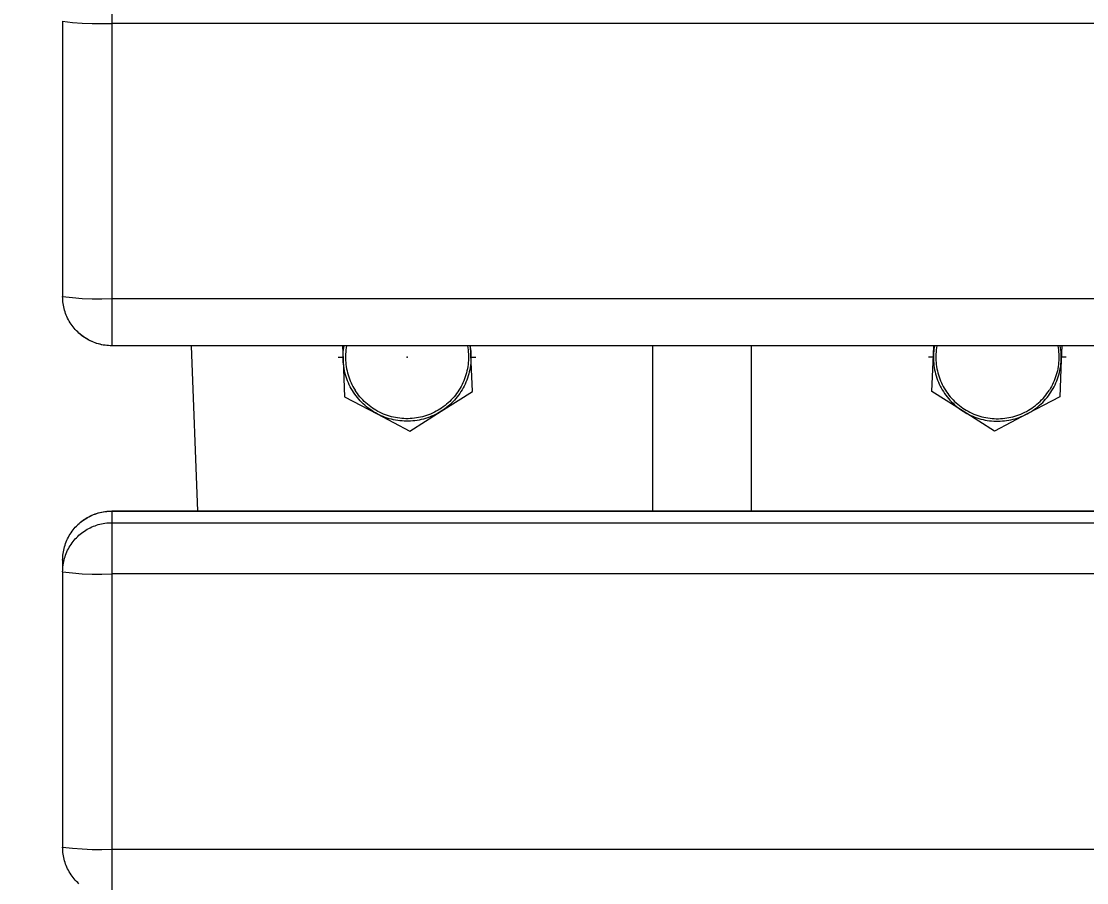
# Model space of a CAD drawing. Header units: inches. Extents: x -16 to 183, y -17 to 123.
# Drawn here: x -7.849 to -3.586, y 77.23 to 80.676 of the extents above; entities that cross this region are included whole.
import ezdxf

# ---------------------------------------------------------------- set-up
doc = ezdxf.new("R2010")
doc.units = ezdxf.units.IN
doc.header["$PDSIZE"] = -1
doc.layers.add('ZANO_R', color=7, linetype='Continuous', lineweight=0)
doc.layers.add('ZANO_W', color=1, linetype='Continuous', lineweight=0)
doc.styles.get("Standard").update_dxf_attribs({"font": 'arial.ttf'})
doc.dimstyles.new('amerykanie', dxfattribs={"dimtxt": 50, "dimasz": 50, "dimexe": 0.5, "dimexo": 0.5, "dimgap": 1, "dimtad": 1, "dimdec": 0, "dimzin": 0, "dimlunit": 5, "dimtxsty": 'Standard', "dimcen": 0.09, "dimclrd": 1, "dimclre": 1, "dimclrt": 1, "dimazin": 0, "dimtfac": 1, "dimtdec": 0, "dimtmove": 0, "dimatfit": 3, "dimfxl": 1, "dimtzin": 0, "dimarcsym": 1})

# ---------------------------------------------------------------- blocks, each defined once
blk = doc.blocks.new('*D364')
at = {"layer": 'ZANO_W', "color": 1, "lineweight": -2}
for p, q in [((-7.9868, 87.528), (-12.7753, 87.528)), ((-12.2753, 86.528), (-12.2753, 37.0563)), ((-7.9868, 36.0563), (-12.7753, 36.0563))]:
    blk.add_line(p, q, dxfattribs=at)
at = {"layer": 'ZANO_W', "color": 1}
for points in [[(-12.1087, 86.528), (-12.442, 86.528), (-12.2753, 87.528)], [(-12.442, 37.0563), (-12.1087, 37.0563), (-12.2753, 36.0563)]]:
    blk.add_solid(points, dxfattribs=at)
at = {"layer": 'ZANO_W', "color": 1, "insert": (-13.6155, 61.7922), "char_height": 1.625, "attachment_point": 5, "rotation": 90}
blk.add_mtext('51 1/2', dxfattribs=at)

msp = doc.modelspace()

# ---------------------------------------------------------------- linework, layer by layer
at = {"layer": 'ZANO_R'}
for p, q in [((-7.48676, 80.87301), (-7.48676, 80.66803)), ((-7.68361, 80.67634), (-7.64439, 80.67203)), ((-7.68361, 80.67616), (-7.68361, 79.6217)), ((-7.64439, 80.67203), (-7.60506, 80.66904)), ((-7.60506, 80.66904), (-7.56564, 80.66738)), ((-7.56564, 80.66738), (-7.52619, 80.66704)), ((-7.52619, 80.66704), (-7.48676, 80.66803)), ((62.98564, 80.66803), (-7.48676, 80.66803)), ((-7.48676, 80.66803), (-7.48676, 79.56665)), ((-7.68361, 79.6217), (-7.68361, 79.57496)), ((-7.68361, 79.57496), (-7.64439, 79.57065)), ((-7.68348, 79.56791), (-7.68361, 79.57478)), ((-7.68311, 79.56105), (-7.68348, 79.56791)), ((-7.68251, 79.55421), (-7.68311, 79.56105)), ((-7.68167, 79.5474), (-7.68251, 79.55421)), ((-7.64439, 79.57065), (-7.60506, 79.56766)), ((-7.60506, 79.56766), (-7.56564, 79.566)), ((-7.56564, 79.566), (-7.52619, 79.56566)), ((-7.52619, 79.56566), (-7.48676, 79.56665)), ((-7.48676, 79.56665), (62.98564, 79.56665)), ((-7.48676, 79.56665), (-7.48676, 79.37817)), ((-7.68059, 79.54062), (-7.68167, 79.5474)), ((-7.67927, 79.53388), (-7.68059, 79.54062)), ((-7.67772, 79.52719), (-7.67927, 79.53388)), ((-7.67594, 79.52056), (-7.67772, 79.52719)), ((-7.67393, 79.51399), (-7.67594, 79.52056)), ((-7.67169, 79.5075), (-7.67393, 79.51399)), ((-7.66922, 79.50109), (-7.67169, 79.5075)), ((-7.66653, 79.49477), (-7.66922, 79.50109)), ((-7.66363, 79.48855), (-7.66653, 79.49477)), ((-7.66051, 79.48243), (-7.66363, 79.48855)), ((-7.65717, 79.47643), (-7.66051, 79.48243)), ((-7.65363, 79.47055), (-7.65717, 79.47643)), ((-7.64989, 79.46479), (-7.65363, 79.47055)), ((-7.64595, 79.45917), (-7.64989, 79.46479)), ((-7.64181, 79.45368), (-7.64595, 79.45917)), ((-7.63749, 79.44835), (-7.64181, 79.45368)), ((-7.63298, 79.44317), (-7.63749, 79.44835)), ((-7.62829, 79.43815), (-7.63298, 79.44317)), ((-7.62344, 79.4333), (-7.62829, 79.43815)), ((-7.61841, 79.42862), (-7.62344, 79.4333)), ((-7.61729, 79.42775), (-7.6223, 79.43234)), ((-7.61323, 79.42411), (-7.61841, 79.42862)), ((-7.61213, 79.42333), (-7.61729, 79.42775)), ((-7.60789, 79.41979), (-7.61323, 79.42411)), ((-7.60681, 79.4191), (-7.61213, 79.42333)), ((-7.6024, 79.41566), (-7.60789, 79.41979)), ((-7.60136, 79.41505), (-7.60681, 79.4191)), ((-7.59678, 79.41173), (-7.6024, 79.41566)), ((-7.59576, 79.4112), (-7.60136, 79.41505)), ((-7.59102, 79.40799), (-7.59678, 79.41173)), ((-7.59004, 79.40753), (-7.59576, 79.4112)), ((-7.58513, 79.40445), (-7.59102, 79.40799)), ((-7.58419, 79.40407), (-7.59004, 79.40753)), ((-7.57912, 79.40113), (-7.58513, 79.40445)), ((-7.57823, 79.40081), (-7.58419, 79.40407)), ((-7.573, 79.39801), (-7.57912, 79.40113)), ((-7.57216, 79.39776), (-7.57823, 79.40081)), ((-7.56678, 79.39511), (-7.573, 79.39801)), ((-7.56599, 79.39492), (-7.57216, 79.39776)), ((-7.56046, 79.39243), (-7.56678, 79.39511)), ((-7.55972, 79.3923), (-7.56599, 79.39492)), ((-7.55404, 79.38997), (-7.56046, 79.39243)), ((-7.55337, 79.38989), (-7.55972, 79.3923)), ((-7.54755, 79.38773), (-7.55404, 79.38997)), ((-7.54693, 79.3877), (-7.55337, 79.38989)), ((-7.54098, 79.38573), (-7.54755, 79.38773)), ((-7.54043, 79.38574), (-7.54693, 79.3877)), ((-7.53435, 79.38395), (-7.54098, 79.38573)), ((-7.53386, 79.384), (-7.54043, 79.38574)), ((-7.52766, 79.38241), (-7.53435, 79.38395)), ((-7.52724, 79.38249), (-7.53386, 79.384)), ((-7.52092, 79.3811), (-7.52766, 79.38241)), ((-7.52056, 79.38121), (-7.52724, 79.38249)), ((-7.51414, 79.38002), (-7.52092, 79.3811)), ((-7.51385, 79.38016), (-7.52056, 79.38121)), ((-7.50732, 79.37919), (-7.51414, 79.38002)), ((-7.5071, 79.37934), (-7.51385, 79.38016)), ((-7.50048, 79.37859), (-7.50732, 79.37919)), ((-7.50034, 79.37875), (-7.5071, 79.37934)), ((-7.49362, 79.37823), (-7.50048, 79.37859)), ((-7.49355, 79.3784), (-7.50034, 79.37875)), ((-7.48676, 79.37811), (-7.49362, 79.37823)), ((-7.48676, 79.37829), (-7.49355, 79.3784)), ((-3.68551, 79.37829), (-7.48676, 79.37829)), ((62.98564, 79.37811), (-7.48676, 79.37811)), ((-7.16948, 79.37829), (-7.1437, 78.71681)), ((-6.5636, 79.37823), (-6.56136, 79.32214)), ((-6.55873, 79.37034), (-6.5574, 79.37829)), ((-6.54739, 79.37829), (-6.54882, 79.37001)), ((-6.06392, 79.37829), (-6.06249, 79.37001)), ((-6.05391, 79.37829), (-6.05271, 79.37119)), ((-6.04995, 79.34257), (-6.05138, 79.37829)), ((-5.3214, 78.71681), (-5.3214, 79.37829)), ((-4.9277, 78.71681), (-4.9277, 79.37829)), ((-4.19915, 79.34257), (-4.19773, 79.37829)), ((-4.1952, 79.37829), (-4.19639, 79.37119)), ((-4.18519, 79.37829), (-4.18662, 79.37001)), ((-3.70171, 79.37829), (-3.70029, 79.37001)), ((-3.69038, 79.37034), (-3.6917, 79.37829)), ((-3.68551, 79.37823), (-3.68775, 79.32214)), ((-6.56155, 79.33019), (-6.56149, 79.33825)), ((-6.56149, 79.33825), (-6.56118, 79.3463)), ((-6.56118, 79.3463), (-6.56061, 79.35434)), ((-6.56061, 79.35434), (-6.5598, 79.36235)), ((-6.5598, 79.36235), (-6.55873, 79.37034)), ((-6.5514, 79.34494), (-6.55168, 79.33654)), ((-6.55168, 79.33654), (-6.55168, 79.32814)), ((-6.55082, 79.35332), (-6.5514, 79.34494)), ((-6.54996, 79.36168), (-6.55082, 79.35332)), ((-6.54882, 79.37001), (-6.54996, 79.36168)), ((-6.06249, 79.37001), (-6.06135, 79.36169)), ((-6.06135, 79.36169), (-6.06049, 79.35333)), ((-6.06049, 79.35333), (-6.05991, 79.34495)), ((-6.05991, 79.34495), (-6.05963, 79.33655)), ((-6.05963, 79.33655), (-6.05963, 79.32815)), ((-6.05271, 79.37119), (-6.05172, 79.36407)), ((-6.05172, 79.36407), (-6.05093, 79.35692)), ((-6.05093, 79.35692), (-6.05034, 79.34976)), ((-6.05034, 79.34976), (-6.04995, 79.34257)), ((-6.04995, 79.34257), (-6.04975, 79.33393)), ((-6.04405, 79.19494), (-6.04995, 79.34257)), ((-4.20505, 79.19494), (-4.19915, 79.34257)), ((-4.19915, 79.34257), (-4.19935, 79.33393)), ((-4.19876, 79.34976), (-4.19915, 79.34257)), ((-4.19818, 79.35692), (-4.19876, 79.34976)), ((-4.19738, 79.36407), (-4.19818, 79.35692)), ((-4.19639, 79.37119), (-4.19738, 79.36407)), ((-4.18919, 79.34495), (-4.18948, 79.33655)), ((-4.18948, 79.33655), (-4.18948, 79.32815)), ((-4.18862, 79.35333), (-4.18919, 79.34495)), ((-4.18776, 79.36169), (-4.18862, 79.35333)), ((-4.18662, 79.37001), (-4.18776, 79.36169)), ((-3.70029, 79.37001), (-3.69914, 79.36168)), ((-3.69914, 79.36168), (-3.69828, 79.35332)), ((-3.69828, 79.35332), (-3.69771, 79.34494)), ((-3.69771, 79.34494), (-3.69742, 79.33654)), ((-3.69742, 79.33654), (-3.69742, 79.32814)), ((-3.68931, 79.36235), (-3.69038, 79.37034)), ((-3.68849, 79.35434), (-3.68931, 79.36235)), ((-3.68793, 79.3463), (-3.68849, 79.35434)), ((-3.68761, 79.33825), (-3.68793, 79.3463)), ((-3.68756, 79.33019), (-3.68761, 79.33825)), ((-6.58125, 79.33236), (-6.56176, 79.33236)), ((-6.56136, 79.32214), (-6.56155, 79.33019)), ((-6.56087, 79.31351), (-6.56136, 79.32214)), ((-6.56136, 79.32214), (-6.55546, 79.17451)), ((-6.56008, 79.3049), (-6.56087, 79.31351)), ((-6.55901, 79.29632), (-6.56008, 79.3049)), ((-6.55765, 79.28779), (-6.55901, 79.29632)), ((-6.55168, 79.32814), (-6.55139, 79.31974)), ((-6.55139, 79.31974), (-6.55082, 79.31136)), ((-6.55082, 79.31136), (-6.54996, 79.303)), ((-6.54996, 79.303), (-6.54882, 79.29468)), ((-6.54882, 79.29468), (-6.54739, 79.2864)), ((-6.06249, 79.29469), (-6.06392, 79.28641)), ((-6.06135, 79.30301), (-6.06249, 79.29469)), ((-6.06049, 79.31137), (-6.06135, 79.30301)), ((-6.05992, 79.31975), (-6.06049, 79.31137)), ((-6.05963, 79.32815), (-6.05992, 79.31975)), ((-6.05187, 79.29944), (-6.05313, 79.29089)), ((-6.05091, 79.30803), (-6.05187, 79.29944)), ((-6.05023, 79.31665), (-6.05091, 79.30803)), ((-6.04985, 79.32529), (-6.05023, 79.31665)), ((-6.04975, 79.33393), (-6.04985, 79.32529)), ((-6.04955, 79.33236), (-6.03006, 79.33236)), ((-4.19956, 79.33236), (-4.21904, 79.33236)), ((-4.19935, 79.33393), (-4.19926, 79.32529)), ((-4.19926, 79.32529), (-4.19887, 79.31665)), ((-4.19887, 79.31665), (-4.1982, 79.30803)), ((-4.1982, 79.30803), (-4.19723, 79.29944)), ((-4.19723, 79.29944), (-4.19598, 79.29089)), ((-4.18948, 79.32815), (-4.18919, 79.31975)), ((-4.18919, 79.31975), (-4.18862, 79.31137)), ((-4.18862, 79.31137), (-4.18776, 79.30301)), ((-4.18776, 79.30301), (-4.18661, 79.29469)), ((-4.18661, 79.29469), (-4.18519, 79.28641)), ((-3.70029, 79.29468), (-3.70172, 79.2864)), ((-3.69915, 79.303), (-3.70029, 79.29468)), ((-3.69829, 79.31136), (-3.69915, 79.303)), ((-3.69771, 79.31974), (-3.69829, 79.31136)), ((-3.69742, 79.32814), (-3.69771, 79.31974)), ((-3.68775, 79.32214), (-3.69365, 79.17451)), ((-3.69146, 79.28779), (-3.6901, 79.29632)), ((-3.6901, 79.29632), (-3.68902, 79.3049)), ((-3.68902, 79.3049), (-3.68824, 79.31351)), ((-3.68824, 79.31351), (-3.68775, 79.32214)), ((-3.68775, 79.32214), (-3.68756, 79.33019)), ((-3.66786, 79.33236), (-3.68734, 79.33236)), ((-6.556, 79.2793), (-6.55765, 79.28779)), ((-6.55407, 79.27088), (-6.556, 79.2793)), ((-6.55185, 79.26252), (-6.55407, 79.27088)), ((-6.54935, 79.25425), (-6.55185, 79.26252)), ((-6.54657, 79.24606), (-6.54935, 79.25425)), ((-6.54739, 79.2864), (-6.54568, 79.27817)), ((-6.54568, 79.27817), (-6.54369, 79.27001)), ((-6.54369, 79.27001), (-6.54142, 79.26192)), ((-6.54142, 79.26192), (-6.53888, 79.25391)), ((-6.53888, 79.25391), (-6.53606, 79.24599)), ((-6.07243, 79.25393), (-6.07524, 79.24601)), ((-6.06988, 79.26194), (-6.07243, 79.25393)), ((-6.06762, 79.27003), (-6.06988, 79.26194)), ((-6.06563, 79.27819), (-6.06762, 79.27003)), ((-6.06392, 79.28641), (-6.06563, 79.27819)), ((-6.06102, 79.25725), (-6.06369, 79.24903)), ((-6.05862, 79.26556), (-6.06102, 79.25725)), ((-6.05651, 79.27394), (-6.05862, 79.26556)), ((-6.05468, 79.28239), (-6.05651, 79.27394)), ((-6.05313, 79.29089), (-6.05468, 79.28239)), ((-4.19598, 79.29089), (-4.19443, 79.28239)), ((-4.19443, 79.28239), (-4.1926, 79.27394)), ((-4.1926, 79.27394), (-4.19048, 79.26556)), ((-4.19048, 79.26556), (-4.18809, 79.25725)), ((-4.18809, 79.25725), (-4.18541, 79.24903)), ((-4.18519, 79.28641), (-4.18348, 79.27819)), ((-4.18348, 79.27819), (-4.18149, 79.27003)), ((-4.18149, 79.27003), (-4.17922, 79.26194)), ((-4.17922, 79.26194), (-4.17668, 79.25393)), ((-4.17668, 79.25393), (-4.17387, 79.24601)), ((-3.71023, 79.25391), (-3.71304, 79.24599)), ((-3.70769, 79.26192), (-3.71023, 79.25391)), ((-3.70542, 79.27001), (-3.70769, 79.26192)), ((-3.70343, 79.27817), (-3.70542, 79.27001)), ((-3.70172, 79.2864), (-3.70343, 79.27817)), ((-3.70254, 79.24606), (-3.69976, 79.25425)), ((-3.69976, 79.25425), (-3.69726, 79.26252)), ((-3.69726, 79.26252), (-3.69504, 79.27088)), ((-3.69504, 79.27088), (-3.69311, 79.2793)), ((-3.69311, 79.2793), (-3.69146, 79.28779)), ((-6.54352, 79.23797), (-6.54657, 79.24606)), ((-6.5402, 79.22999), (-6.54352, 79.23797)), ((-6.5366, 79.22213), (-6.5402, 79.22999)), ((-6.53275, 79.21439), (-6.5366, 79.22213)), ((-6.53606, 79.24599), (-6.53298, 79.23817)), ((-6.53298, 79.23817), (-6.52963, 79.23047)), ((-6.52864, 79.20679), (-6.53275, 79.21439)), ((-6.52963, 79.23047), (-6.52602, 79.22288)), ((-6.52602, 79.22288), (-6.52216, 79.21542)), ((-6.52216, 79.21542), (-6.51804, 79.20809)), ((-6.51804, 79.20809), (-6.51367, 79.20092)), ((-6.09326, 79.20812), (-6.09762, 79.20094)), ((-6.08914, 79.21545), (-6.09326, 79.20812)), ((-6.08528, 79.2229), (-6.08914, 79.21545)), ((-6.08114, 79.20954), (-6.08542, 79.20203)), ((-6.08167, 79.23049), (-6.08528, 79.2229)), ((-6.07832, 79.2382), (-6.08167, 79.23049)), ((-6.07713, 79.2172), (-6.08114, 79.20954)), ((-6.07524, 79.24601), (-6.07832, 79.2382)), ((-6.07337, 79.22498), (-6.07713, 79.2172)), ((-6.06987, 79.23289), (-6.07337, 79.22498)), ((-6.06665, 79.24091), (-6.06987, 79.23289)), ((-6.06369, 79.24903), (-6.06665, 79.24091)), ((-4.18541, 79.24903), (-4.18246, 79.24091)), ((-4.18246, 79.24091), (-4.17923, 79.23289)), ((-4.17923, 79.23289), (-4.17574, 79.22498)), ((-4.17574, 79.22498), (-4.17198, 79.2172)), ((-4.17387, 79.24601), (-4.17079, 79.2382)), ((-4.17198, 79.2172), (-4.16796, 79.20954)), ((-4.17079, 79.2382), (-4.16744, 79.23049)), ((-4.16796, 79.20954), (-4.16369, 79.20203)), ((-4.16744, 79.23049), (-4.16383, 79.2229)), ((-4.16383, 79.2229), (-4.15997, 79.21545)), ((-4.15997, 79.21545), (-4.15585, 79.20812)), ((-4.15585, 79.20812), (-4.15148, 79.20094)), ((-3.73107, 79.20809), (-3.73544, 79.20092)), ((-3.72695, 79.21542), (-3.73107, 79.20809)), ((-3.72309, 79.22288), (-3.72695, 79.21542)), ((-3.71948, 79.23047), (-3.72309, 79.22288)), ((-3.72047, 79.20679), (-3.71636, 79.21439)), ((-3.71613, 79.23817), (-3.71948, 79.23047)), ((-3.71636, 79.21439), (-3.7125, 79.22213)), ((-3.71304, 79.24599), (-3.71613, 79.23817)), ((-3.7125, 79.22213), (-3.70891, 79.22999)), ((-3.70891, 79.22999), (-3.70559, 79.23797)), ((-3.70559, 79.23797), (-3.70254, 79.24606)), ((-6.55546, 79.17451), (-6.42466, 79.1058)), ((-6.52427, 79.19933), (-6.52864, 79.20679)), ((-6.51965, 79.19202), (-6.52427, 79.19933)), ((-6.51479, 79.18488), (-6.51965, 79.19202)), ((-6.50969, 79.1779), (-6.51479, 79.18488)), ((-6.50906, 79.19389), (-6.51367, 79.20092)), ((-6.50436, 79.17109), (-6.50969, 79.1779)), ((-6.50421, 79.18703), (-6.50906, 79.19389)), ((-6.4988, 79.16447), (-6.50436, 79.17109)), ((-6.49914, 79.18033), (-6.50421, 79.18703)), ((-6.49383, 79.17382), (-6.49914, 79.18033)), ((-6.48831, 79.16748), (-6.49383, 79.17382)), ((-6.48258, 79.16134), (-6.48831, 79.16748)), ((-6.16896, 79.11602), (-6.04405, 79.19494)), ((-6.12297, 79.16751), (-6.12871, 79.16137)), ((-6.11745, 79.17384), (-6.12297, 79.16751)), ((-6.11215, 79.18036), (-6.11745, 79.17384)), ((-6.11046, 79.16687), (-6.11616, 79.16037)), ((-6.10707, 79.18706), (-6.11215, 79.18036)), ((-6.10498, 79.17355), (-6.11046, 79.16687)), ((-6.10223, 79.19392), (-6.10707, 79.18706)), ((-6.09974, 79.18042), (-6.10498, 79.17355)), ((-6.09762, 79.20094), (-6.10223, 79.19392)), ((-6.09472, 79.18746), (-6.09974, 79.18042)), ((-6.08995, 79.19467), (-6.09472, 79.18746)), ((-6.08542, 79.20203), (-6.08995, 79.19467)), ((-4.08015, 79.11602), (-4.20505, 79.19494)), ((-4.16369, 79.20203), (-4.15916, 79.19467)), ((-4.15916, 79.19467), (-4.15439, 79.18746)), ((-4.15439, 79.18746), (-4.14937, 79.18042)), ((-4.15148, 79.20094), (-4.14688, 79.19392)), ((-4.14937, 79.18042), (-4.14412, 79.17355)), ((-4.14688, 79.19392), (-4.14203, 79.18706)), ((-4.14412, 79.17355), (-4.13864, 79.16687)), ((-4.14203, 79.18706), (-4.13696, 79.18036)), ((-4.13864, 79.16687), (-4.13294, 79.16037)), ((-4.13696, 79.18036), (-4.13166, 79.17384)), ((-4.13166, 79.17384), (-4.12613, 79.16751)), ((-4.12613, 79.16751), (-4.1204, 79.16137)), ((-3.69365, 79.17451), (-3.82445, 79.1058)), ((-3.76653, 79.16134), (-3.76079, 79.16748)), ((-3.76079, 79.16748), (-3.75527, 79.17382)), ((-3.75527, 79.17382), (-3.74997, 79.18033)), ((-3.75031, 79.16447), (-3.74475, 79.17109)), ((-3.74997, 79.18033), (-3.74489, 79.18703)), ((-3.74489, 79.18703), (-3.74005, 79.19389)), ((-3.74475, 79.17109), (-3.73942, 79.1779)), ((-3.74005, 79.19389), (-3.73544, 79.20092)), ((-3.73942, 79.1779), (-3.73432, 79.18488)), ((-3.73432, 79.18488), (-3.72946, 79.19202)), ((-3.72946, 79.19202), (-3.72484, 79.19933)), ((-3.72484, 79.19933), (-3.72047, 79.20679)), ((-6.49302, 79.15805), (-6.4988, 79.16447)), ((-6.48702, 79.15182), (-6.49302, 79.15805)), ((-6.48082, 79.1458), (-6.48702, 79.15182)), ((-6.47663, 79.1554), (-6.48258, 79.16134)), ((-6.47442, 79.13999), (-6.48082, 79.1458)), ((-6.47049, 79.14967), (-6.47663, 79.1554)), ((-6.46783, 79.1344), (-6.47442, 79.13999)), ((-6.46416, 79.14415), (-6.47049, 79.14967)), ((-6.46105, 79.12903), (-6.46783, 79.1344)), ((-6.45764, 79.13884), (-6.46416, 79.14415)), ((-6.45409, 79.1239), (-6.46105, 79.12903)), ((-6.45095, 79.13377), (-6.45764, 79.13884)), ((-6.44697, 79.11901), (-6.45409, 79.1239)), ((-6.44408, 79.12892), (-6.45095, 79.13377)), ((-6.43706, 79.12432), (-6.44408, 79.12892)), ((-6.42988, 79.11995), (-6.43706, 79.12432)), ((-6.17421, 79.12434), (-6.18139, 79.11998)), ((-6.16719, 79.12895), (-6.17421, 79.12434)), ((-6.16033, 79.1338), (-6.16719, 79.12895)), ((-6.15466, 79.12574), (-6.16173, 79.12076)), ((-6.15363, 79.13887), (-6.16033, 79.1338)), ((-6.14777, 79.13096), (-6.15466, 79.12574)), ((-6.14712, 79.14417), (-6.15363, 79.13887)), ((-6.14106, 79.13641), (-6.14777, 79.13096)), ((-6.14078, 79.1497), (-6.14712, 79.14417)), ((-6.13454, 79.14208), (-6.14106, 79.13641)), ((-6.13465, 79.15543), (-6.14078, 79.1497)), ((-6.12871, 79.16137), (-6.13465, 79.15543)), ((-6.12821, 79.14797), (-6.13454, 79.14208)), ((-6.12208, 79.15407), (-6.12821, 79.14797)), ((-6.11616, 79.16037), (-6.12208, 79.15407)), ((-4.13294, 79.16037), (-4.12703, 79.15407)), ((-4.12703, 79.15407), (-4.1209, 79.14797)), ((-4.1209, 79.14797), (-4.11457, 79.14208)), ((-4.1204, 79.16137), (-4.11446, 79.15543)), ((-4.11457, 79.14208), (-4.10805, 79.13641)), ((-4.11446, 79.15543), (-4.10832, 79.1497)), ((-4.10832, 79.1497), (-4.10199, 79.14417)), ((-4.10805, 79.13641), (-4.10134, 79.13096)), ((-4.10199, 79.14417), (-4.09547, 79.13887)), ((-4.10134, 79.13096), (-4.09444, 79.12574)), ((-4.09547, 79.13887), (-4.08878, 79.1338)), ((-4.09444, 79.12574), (-4.08738, 79.12076)), ((-4.08878, 79.1338), (-4.08192, 79.12895)), ((-4.08192, 79.12895), (-4.07489, 79.12434)), ((-4.07489, 79.12434), (-4.06771, 79.11998)), ((-3.81923, 79.11995), (-3.81205, 79.12432)), ((-3.81205, 79.12432), (-3.80502, 79.12892)), ((-3.80502, 79.12892), (-3.79816, 79.13377)), ((-3.80214, 79.11901), (-3.79501, 79.1239)), ((-3.79816, 79.13377), (-3.79146, 79.13884)), ((-3.79501, 79.1239), (-3.78806, 79.12903)), ((-3.79146, 79.13884), (-3.78495, 79.14415)), ((-3.78806, 79.12903), (-3.78128, 79.1344)), ((-3.78495, 79.14415), (-3.77861, 79.14967)), ((-3.78128, 79.1344), (-3.77469, 79.13999)), ((-3.77861, 79.14967), (-3.77247, 79.1554)), ((-3.77469, 79.13999), (-3.76829, 79.1458)), ((-3.77247, 79.1554), (-3.76653, 79.16134)), ((-3.76829, 79.1458), (-3.76209, 79.15182)), ((-3.76209, 79.15182), (-3.75609, 79.15805)), ((-3.75609, 79.15805), (-3.75031, 79.16447)), ((-6.43968, 79.11435), (-6.44697, 79.11901)), ((-6.43224, 79.10995), (-6.43968, 79.11435)), ((-6.42466, 79.1058), (-6.43224, 79.10995)), ((-6.42255, 79.11583), (-6.42988, 79.11995)), ((-6.41694, 79.10191), (-6.42466, 79.1058)), ((-6.42466, 79.1058), (-6.29386, 79.0371)), ((-6.41509, 79.11197), (-6.42255, 79.11583)), ((-6.40909, 79.09829), (-6.41694, 79.10191)), ((-6.4075, 79.10836), (-6.41509, 79.11197)), ((-6.40113, 79.09493), (-6.40909, 79.09829)), ((-6.3998, 79.10502), (-6.4075, 79.10836)), ((-6.39305, 79.09184), (-6.40113, 79.09493)), ((-6.39198, 79.10193), (-6.3998, 79.10502)), ((-6.38488, 79.08902), (-6.39305, 79.09184)), ((-6.38406, 79.09912), (-6.39198, 79.10193)), ((-6.37662, 79.08649), (-6.38488, 79.08902)), ((-6.37605, 79.09658), (-6.38406, 79.09912)), ((-6.36827, 79.08423), (-6.37662, 79.08649)), ((-6.36796, 79.09431), (-6.37605, 79.09658)), ((-6.35986, 79.08226), (-6.36827, 79.08423)), ((-6.3598, 79.09233), (-6.36796, 79.09431)), ((-6.35138, 79.08057), (-6.35986, 79.08226)), ((-6.35157, 79.09062), (-6.3598, 79.09233)), ((-6.34329, 79.08919), (-6.35157, 79.09062)), ((-6.34285, 79.07917), (-6.35138, 79.08057)), ((-6.33497, 79.08805), (-6.34329, 79.08919)), ((-6.32661, 79.08719), (-6.33497, 79.08805)), ((-6.31823, 79.08662), (-6.32661, 79.08719)), ((-6.30983, 79.08633), (-6.31823, 79.08662)), ((-6.30143, 79.08633), (-6.30983, 79.08633)), ((-6.29303, 79.08662), (-6.30143, 79.08633)), ((-6.29386, 79.0371), (-6.16896, 79.11602)), ((-6.28465, 79.08719), (-6.29303, 79.08662)), ((-6.27629, 79.08805), (-6.28465, 79.08719)), ((-6.26797, 79.0892), (-6.27629, 79.08805)), ((-6.26535, 79.07965), (-6.27391, 79.07843)), ((-6.25969, 79.09063), (-6.26797, 79.0892)), ((-6.25684, 79.08115), (-6.26535, 79.07965)), ((-6.25146, 79.09234), (-6.25969, 79.09063)), ((-6.24838, 79.08294), (-6.25684, 79.08115)), ((-6.2433, 79.09433), (-6.25146, 79.09234)), ((-6.23999, 79.08502), (-6.24838, 79.08294)), ((-6.23521, 79.09659), (-6.2433, 79.09433)), ((-6.23167, 79.08738), (-6.23999, 79.08502)), ((-6.2272, 79.09914), (-6.23521, 79.09659)), ((-6.22344, 79.09002), (-6.23167, 79.08738)), ((-6.21928, 79.10195), (-6.2272, 79.09914)), ((-6.2153, 79.09293), (-6.22344, 79.09002)), ((-6.21147, 79.10503), (-6.21928, 79.10195)), ((-6.20727, 79.09612), (-6.2153, 79.09293)), ((-6.20376, 79.10838), (-6.21147, 79.10503)), ((-6.19934, 79.09958), (-6.20727, 79.09612)), ((-6.19618, 79.11199), (-6.20376, 79.10838)), ((-6.19154, 79.1033), (-6.19934, 79.09958)), ((-6.18872, 79.11586), (-6.19618, 79.11199)), ((-6.18387, 79.10729), (-6.19154, 79.1033)), ((-6.18139, 79.11998), (-6.18872, 79.11586)), ((-6.17634, 79.11153), (-6.18387, 79.10729)), ((-6.16896, 79.11602), (-6.17634, 79.11153)), ((-6.16173, 79.12076), (-6.16896, 79.11602)), ((-4.08738, 79.12076), (-4.08015, 79.11602)), ((-4.08015, 79.11602), (-4.07277, 79.11153)), ((-3.95525, 79.0371), (-4.08015, 79.11602)), ((-4.07277, 79.11153), (-4.06523, 79.10729)), ((-4.06771, 79.11998), (-4.06039, 79.11586)), ((-4.06523, 79.10729), (-4.05756, 79.1033)), ((-4.06039, 79.11586), (-4.05293, 79.11199)), ((-4.05756, 79.1033), (-4.04976, 79.09958)), ((-4.05293, 79.11199), (-4.04534, 79.10838)), ((-4.04976, 79.09958), (-4.04184, 79.09612)), ((-4.04534, 79.10838), (-4.03764, 79.10503)), ((-4.04184, 79.09612), (-4.0338, 79.09293)), ((-4.03764, 79.10503), (-4.02982, 79.10195)), ((-4.0338, 79.09293), (-4.02567, 79.09002)), ((-4.02982, 79.10195), (-4.02191, 79.09914)), ((-4.02567, 79.09002), (-4.01743, 79.08738)), ((-4.02191, 79.09914), (-4.0139, 79.09659)), ((-4.01743, 79.08738), (-4.00912, 79.08502)), ((-4.0139, 79.09659), (-4.00581, 79.09433)), ((-4.00912, 79.08502), (-4.00073, 79.08294)), ((-4.00581, 79.09433), (-3.99764, 79.09234)), ((-4.00073, 79.08294), (-3.99227, 79.08115)), ((-3.99764, 79.09234), (-3.98942, 79.09063)), ((-3.99227, 79.08115), (-3.98376, 79.07965)), ((-3.98942, 79.09063), (-3.98114, 79.0892)), ((-3.98376, 79.07965), (-3.9752, 79.07843)), ((-3.98114, 79.0892), (-3.97281, 79.08805)), ((-3.97281, 79.08805), (-3.96446, 79.08719)), ((-3.96446, 79.08719), (-3.95607, 79.08662)), ((-3.95607, 79.08662), (-3.94768, 79.08633)), ((-3.82445, 79.1058), (-3.95525, 79.0371)), ((-3.94768, 79.08633), (-3.93927, 79.08633)), ((-3.93927, 79.08633), (-3.93088, 79.08662)), ((-3.93088, 79.08662), (-3.92249, 79.08719)), ((-3.92249, 79.08719), (-3.91414, 79.08805)), ((-3.91414, 79.08805), (-3.90581, 79.08919)), ((-3.90626, 79.07917), (-3.89773, 79.08057)), ((-3.90581, 79.08919), (-3.89753, 79.09062)), ((-3.89773, 79.08057), (-3.88925, 79.08226)), ((-3.89753, 79.09062), (-3.88931, 79.09233)), ((-3.88931, 79.09233), (-3.88114, 79.09431)), ((-3.88925, 79.08226), (-3.88083, 79.08423)), ((-3.88114, 79.09431), (-3.87305, 79.09658)), ((-3.88083, 79.08423), (-3.87249, 79.08649)), ((-3.87305, 79.09658), (-3.86504, 79.09912)), ((-3.87249, 79.08649), (-3.86423, 79.08902)), ((-3.86504, 79.09912), (-3.85713, 79.10193)), ((-3.86423, 79.08902), (-3.85605, 79.09184)), ((-3.85713, 79.10193), (-3.84931, 79.10502)), ((-3.85605, 79.09184), (-3.84798, 79.09493)), ((-3.84931, 79.10502), (-3.8416, 79.10836)), ((-3.84798, 79.09493), (-3.84002, 79.09829)), ((-3.8416, 79.10836), (-3.83401, 79.11197)), ((-3.84002, 79.09829), (-3.83217, 79.10191)), ((-3.83401, 79.11197), (-3.82655, 79.11583)), ((-3.83217, 79.10191), (-3.82445, 79.1058)), ((-3.82655, 79.11583), (-3.81923, 79.11995)), ((-3.82445, 79.1058), (-3.81687, 79.10995)), ((-3.81687, 79.10995), (-3.80943, 79.11435)), ((-3.80943, 79.11435), (-3.80214, 79.11901)), ((-6.33428, 79.07806), (-6.34285, 79.07917)), ((-6.32567, 79.07724), (-6.33428, 79.07806)), ((-6.31704, 79.0767), (-6.32567, 79.07724)), ((-6.3084, 79.07647), (-6.31704, 79.0767)), ((-6.29976, 79.07652), (-6.3084, 79.07647)), ((-6.29112, 79.07686), (-6.29976, 79.07652)), ((-6.2825, 79.0775), (-6.29112, 79.07686)), ((-6.27391, 79.07843), (-6.2825, 79.0775)), ((-3.9752, 79.07843), (-3.96661, 79.0775)), ((-3.96661, 79.0775), (-3.95799, 79.07686)), ((-3.95799, 79.07686), (-3.94935, 79.07652)), ((-3.94935, 79.07652), (-3.9407, 79.07647)), ((-3.9407, 79.07647), (-3.93206, 79.0767)), ((-3.93206, 79.0767), (-3.92344, 79.07724)), ((-3.92344, 79.07724), (-3.91483, 79.07806)), ((-3.91483, 79.07806), (-3.90626, 79.07917)), ((-7.57914, 78.69382), (-7.57302, 78.69693)), ((-7.57829, 78.69441), (-7.57221, 78.69747)), ((-7.57302, 78.69693), (-7.56679, 78.69983)), ((-7.57221, 78.69747), (-7.56604, 78.70031)), ((-7.56679, 78.69983), (-7.56047, 78.70251)), ((-7.56604, 78.70031), (-7.55977, 78.70294)), ((-7.56047, 78.70251), (-7.55406, 78.70497)), ((-7.55977, 78.70294), (-7.55341, 78.70536)), ((-7.55406, 78.70497), (-7.54756, 78.7072)), ((-7.55341, 78.70536), (-7.54697, 78.70755)), ((-7.54756, 78.7072), (-7.541, 78.70921)), ((-7.54697, 78.70755), (-7.54047, 78.70951)), ((-7.541, 78.70921), (-7.53436, 78.71098)), ((-7.54047, 78.70951), (-7.53389, 78.71126)), ((-7.53436, 78.71098), (-7.52767, 78.71253)), ((-7.53389, 78.71126), (-7.52726, 78.71277)), ((-7.52767, 78.71253), (-7.52093, 78.71383)), ((-7.52726, 78.71277), (-7.52059, 78.71405)), ((-7.52093, 78.71383), (-7.51414, 78.71491)), ((-7.52059, 78.71405), (-7.51387, 78.71511)), ((-7.51414, 78.71491), (-7.50732, 78.71574)), ((-7.51387, 78.71511), (-7.50712, 78.71593)), ((-7.50732, 78.71574), (-7.50048, 78.71633)), ((-7.50712, 78.71593), (-7.50035, 78.71651)), ((-7.50048, 78.71633), (-7.49362, 78.71669)), ((-7.50035, 78.71651), (-7.49356, 78.71687)), ((-7.49362, 78.71669), (-7.48676, 78.71681)), ((-7.49356, 78.71687), (-7.48676, 78.71698)), ((-7.48676, 78.71698), (62.98564, 78.71698)), ((-7.48676, 78.71681), (-7.48676, 78.71692)), ((62.98564, 78.71681), (-7.48676, 78.71681)), ((-7.48676, 78.71681), (-7.48676, 78.67026)), ((-7.63301, 78.65177), (-7.62832, 78.65679)), ((-7.62832, 78.65679), (-7.62346, 78.66165)), ((-7.62346, 78.66165), (-7.61844, 78.66633)), ((-7.62236, 78.66282), (-7.61736, 78.66742)), ((-7.61844, 78.66633), (-7.61325, 78.67083)), ((-7.61736, 78.66742), (-7.61219, 78.67184)), ((-7.61325, 78.67083), (-7.60791, 78.67515)), ((-7.61219, 78.67184), (-7.60688, 78.67609)), ((-7.60791, 78.67515), (-7.60243, 78.67928)), ((-7.60688, 78.67609), (-7.60142, 78.68014)), ((-7.60243, 78.67928), (-7.5968, 78.68322)), ((-7.60142, 78.68014), (-7.59582, 78.68401)), ((-7.5968, 78.68322), (-7.59104, 78.68696)), ((-7.59582, 78.68401), (-7.5901, 78.68767)), ((-7.59104, 78.68696), (-7.58515, 78.69049)), ((-7.5901, 78.68767), (-7.58425, 78.69114)), ((-7.58515, 78.69049), (-7.57914, 78.69382)), ((-7.58425, 78.69114), (-7.57829, 78.69441)), ((-7.57302, 78.65038), (-7.56679, 78.65328)), ((-7.56679, 78.65328), (-7.56047, 78.65596)), ((-7.56047, 78.65596), (-7.55406, 78.65842)), ((-7.55406, 78.65842), (-7.54756, 78.66065)), ((-7.54756, 78.66065), (-7.541, 78.66266)), ((-7.541, 78.66266), (-7.53436, 78.66443)), ((-7.53436, 78.66443), (-7.52767, 78.66598)), ((-7.52767, 78.66598), (-7.52093, 78.66728)), ((-7.52093, 78.66728), (-7.51414, 78.66836)), ((-7.51414, 78.66836), (-7.50732, 78.66919)), ((-7.50732, 78.66919), (-7.50048, 78.66978)), ((-7.50048, 78.66978), (-7.49362, 78.67014)), ((-7.49362, 78.67014), (-7.48676, 78.67026)), ((-7.48676, 78.67026), (62.98564, 78.67026)), ((-7.48676, 78.67026), (-7.48676, 78.46527)), ((-7.66365, 78.60638), (-7.66053, 78.6125)), ((-7.66053, 78.6125), (-7.6572, 78.6185)), ((-7.6572, 78.6185), (-7.65366, 78.62439)), ((-7.65366, 78.62439), (-7.64992, 78.63015)), ((-7.64992, 78.63015), (-7.64598, 78.63577)), ((-7.64598, 78.63577), (-7.64184, 78.64125)), ((-7.64184, 78.64125), (-7.63752, 78.64659)), ((-7.63752, 78.64659), (-7.63301, 78.65177)), ((-7.62832, 78.61024), (-7.62346, 78.6151)), ((-7.62346, 78.6151), (-7.61844, 78.61978)), ((-7.61844, 78.61978), (-7.61325, 78.62428)), ((-7.61325, 78.62428), (-7.60791, 78.6286)), ((-7.60791, 78.6286), (-7.60243, 78.63273)), ((-7.60243, 78.63273), (-7.5968, 78.63667)), ((-7.5968, 78.63667), (-7.59104, 78.64041)), ((-7.59104, 78.64041), (-7.58515, 78.64394)), ((-7.58515, 78.64394), (-7.57914, 78.64727)), ((-7.57914, 78.64727), (-7.57302, 78.65038)), ((-7.67929, 78.56104), (-7.67774, 78.56773)), ((-7.67774, 78.56773), (-7.67596, 78.57436)), ((-7.67596, 78.57436), (-7.67395, 78.58093)), ((-7.67395, 78.58093), (-7.67171, 78.58742)), ((-7.67171, 78.58742), (-7.66925, 78.59384)), ((-7.66925, 78.59384), (-7.66656, 78.60016)), ((-7.66656, 78.60016), (-7.66365, 78.60638)), ((-7.66053, 78.56595), (-7.6572, 78.57195)), ((-7.6572, 78.57195), (-7.65366, 78.57784)), ((-7.65366, 78.57784), (-7.64992, 78.5836)), ((-7.64992, 78.5836), (-7.64598, 78.58922)), ((-7.64598, 78.58922), (-7.64184, 78.5947)), ((-7.64184, 78.5947), (-7.63752, 78.60004)), ((-7.63752, 78.60004), (-7.63301, 78.60522)), ((-7.63301, 78.60522), (-7.62832, 78.61024)), ((-7.68361, 78.52013), (-7.68348, 78.527)), ((-7.68348, 78.527), (-7.68312, 78.53386)), ((-7.68312, 78.53386), (-7.68252, 78.5407)), ((-7.68252, 78.5407), (-7.68168, 78.54752)), ((-7.68168, 78.54752), (-7.6806, 78.5543)), ((-7.6806, 78.5543), (-7.67929, 78.56104)), ((-7.67774, 78.52118), (-7.67596, 78.52781)), ((-7.67596, 78.52781), (-7.67395, 78.53438)), ((-7.67395, 78.53438), (-7.67171, 78.54087)), ((-7.67171, 78.54087), (-7.66925, 78.54729)), ((-7.66925, 78.54729), (-7.66656, 78.55361)), ((-7.66656, 78.55361), (-7.66365, 78.55983)), ((-7.66365, 78.55983), (-7.66053, 78.56595)), ((-7.68361, 78.52013), (-7.68361, 78.47795)), ((-7.68348, 78.48045), (-7.68312, 78.48731)), ((-7.68312, 78.48731), (-7.68252, 78.49415)), ((-7.68252, 78.49415), (-7.68168, 78.50097)), ((-7.68168, 78.50097), (-7.6806, 78.50775)), ((-7.6806, 78.50775), (-7.67929, 78.51449)), ((-7.67929, 78.51449), (-7.67774, 78.52118)), ((-7.68361, 78.47358), (-7.68348, 78.48045)), ((-7.68361, 78.47358), (-7.64439, 78.46927)), ((-7.68361, 78.4734), (-7.68361, 77.41894)), ((-7.64439, 78.46927), (-7.60506, 78.46628)), ((-7.60506, 78.46628), (-7.56564, 78.46462)), ((-7.56564, 78.46462), (-7.52619, 78.46428)), ((-7.52619, 78.46428), (-7.48676, 78.46527)), ((62.98564, 78.46527), (-7.48676, 78.46527)), ((-7.48676, 78.46527), (-7.48676, 77.36389)), ((-7.68361, 77.41894), (-7.68361, 77.37221)), ((-7.68361, 77.37221), (-7.64439, 77.36789)), ((-7.68348, 77.36515), (-7.68361, 77.37202)), ((-7.68311, 77.3583), (-7.68348, 77.36515)), ((-7.68251, 77.35146), (-7.68311, 77.3583)), ((-7.68167, 77.34464), (-7.68251, 77.35146)), ((-7.68059, 77.33786), (-7.68167, 77.34464)), ((-7.67927, 77.33112), (-7.68059, 77.33786)), ((-7.64439, 77.36789), (-7.60506, 77.36491)), ((-7.60506, 77.36491), (-7.56564, 77.36324)), ((-7.56564, 77.36324), (-7.52619, 77.3629)), ((-7.52619, 77.3629), (-7.48676, 77.36389)), ((-7.48676, 77.36389), (62.98564, 77.36389)), ((-7.48676, 77.36389), (-7.48676, 77.17542)), ((-7.67772, 77.32443), (-7.67927, 77.33112)), ((-7.67594, 77.3178), (-7.67772, 77.32443)), ((-7.67393, 77.31123), (-7.67594, 77.3178)), ((-7.67169, 77.30474), (-7.67393, 77.31123)), ((-7.66922, 77.29833), (-7.67169, 77.30474)), ((-7.66653, 77.29202), (-7.66922, 77.29833)), ((-7.66363, 77.28579), (-7.66653, 77.29202)), ((-7.66051, 77.27968), (-7.66363, 77.28579)), ((-7.65717, 77.27367), (-7.66051, 77.27968)), ((-7.65363, 77.26779), (-7.65717, 77.27367)), ((-7.64989, 77.26203), (-7.65363, 77.26779)), ((-7.64595, 77.25641), (-7.64989, 77.26203)), ((-7.64181, 77.25093), (-7.64595, 77.25641)), ((-7.63749, 77.24559), (-7.64181, 77.25093)), ((-7.63298, 77.24041), (-7.63749, 77.24559)), ((-7.62829, 77.23539), (-7.63298, 77.24041)), ((-7.62344, 77.23054), (-7.62829, 77.23539)), ((-7.61841, 77.22586), (-7.62344, 77.23054))]:
    msp.add_line(p, q, dxfattribs=at)
msp.add_point((-6.30565, 79.33236), dxfattribs=at)
msp.add_point((-6.30565, 79.33236), dxfattribs=at)

# ---------------------------------------------------------------- dimensions: what is measured, and where the dimension line sits
at = {"layer": 'ZANO_W'}
dim = msp.add_linear_dim(base=(-12.27533, 36.05629), p1=(-7.48676, 87.52801), p2=(-7.48676, 36.05629), angle=90, dimstyle='amerykanie', override={"dimtxt": 1.625, "dimasz": 1, "dimgap": 0.5, "dimdec": 4, "dimaunit": 1, "dimadec": 1, "dimtdec": 4, "dimtmove": 1, "dimfrac": 2}, dxfattribs=at)
dim.commit()
dim.dimension.update_dxf_attribs({"geometry": '*D364', "text_midpoint": (-13.61554, 61.79215)})

doc.saveas('drawing.dxf')
